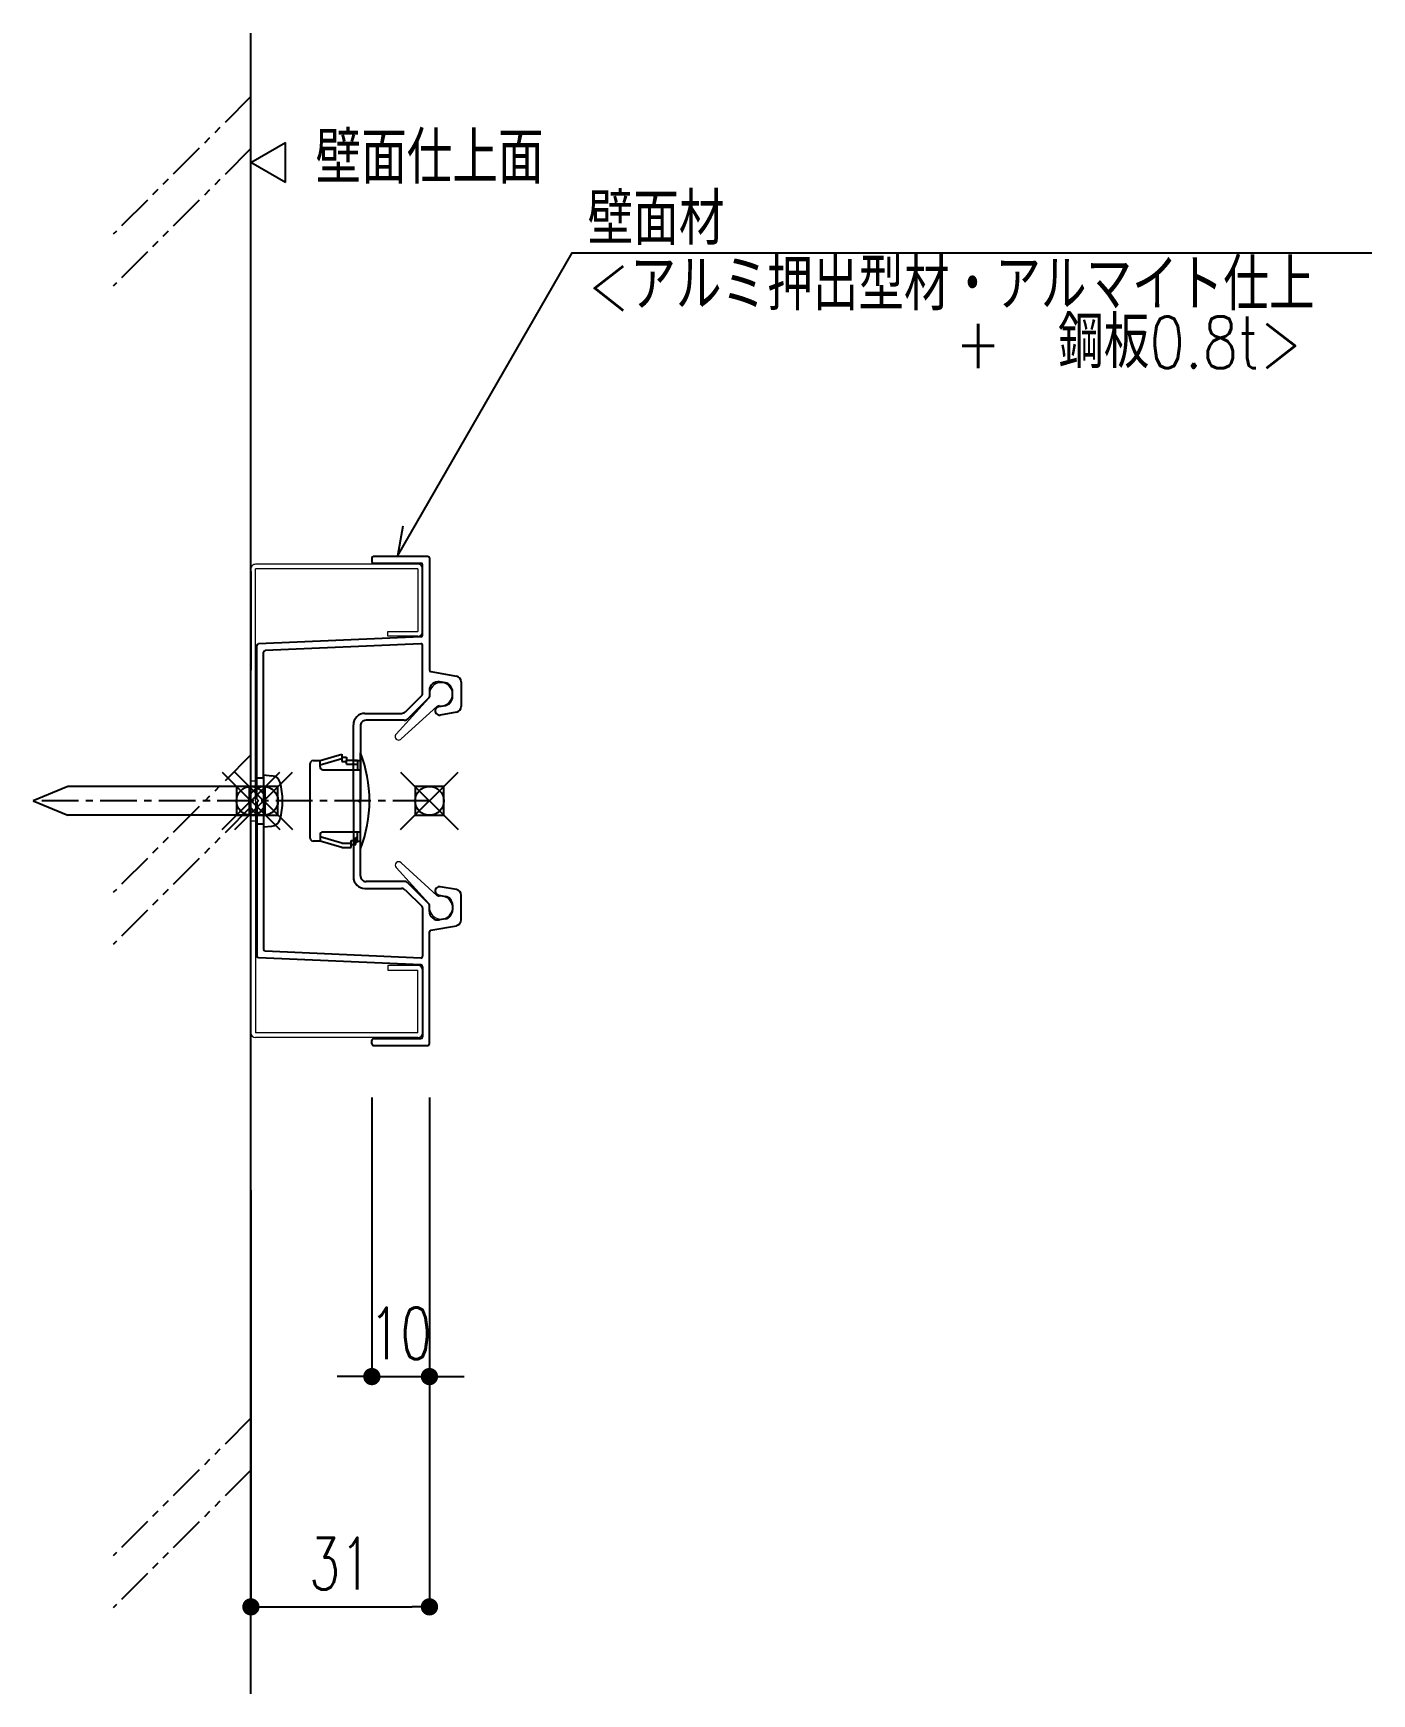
# Model space of a CAD drawing. Extents: x -275225 to 47266, y -41063 to 95295.
# Drawn here: x -228697.3 to -228464.9, y -16164.9 to -15876.5 of the extents above; entities that cross this region are included whole.
import ezdxf

# ---------------------------------------------------------------- set-up
doc = ezdxf.new("R2010")
doc.units = 0
doc.header["$LTSCALE"] = 0.2
doc.header["$PDMODE"] = 99
doc.header["$PDSIZE"] = 5
doc.linetypes.add('CENTER', pattern=[50.8, 31.75, -6.35, 6.35, -6.35])
doc.linetypes.add('PHANTOM', pattern=[63.5, 31.75, -6.35, 6.35, -6.35, 6.35, -6.35])
for name, color, linetype in [('_P18_製品', 4, 'Continuous'), ('_別途', 6, 'PHANTOM'), ('_基準', 1, 'CENTER'), ('_文字', 3, 'Continuous'), ('_製品', 4, 'Continuous'), ('_製品寸法', 9, 'Continuous'), ('_躯体', 8, 'Continuous'), ('樹脂', 6, 'Continuous')]:
    doc.layers.add(name, color=color, linetype=linetype)
doc.layers.add('_ポイント', color=1, linetype='Continuous', plot=False)
doc.styles.add('OKAMURA', font='SIMPLEX.shx', dxfattribs={"width": 0.7, "bigfont": 'BIGFONT.shx'})
doc.dimstyles.new('OKAMURA-003', dxfattribs={"dimscale": 3, "dimtxt": 3, "dimasz": 1, "dimexe": 0, "dimexo": 3, "dimgap": 1, "dimtad": 1, "dimdec": 3, "dimdsep": 46, "dimtxsty": 'OKAMURA', "dimblk1": 'DOT', "dimblk2": 'DOT', "dimsah": 1, "dimcen": 0, "dimclrd": 9, "dimclre": 9, "dimclrt": 3, "dimadec": 0, "dimazin": 0, "dimtfac": 1, "dimtdec": 3, "dimtix": 1, "dimtmove": 2, "dimatfit": 3, "dimldrblk": 'NONE', "dimfxl": 0, "dimtolj": 1, "dimarcsym": 0})

# ---------------------------------------------------------------- blocks, each defined once
blk = doc.blocks.new('_DOT')
at = {"color": 0, "linetype": 'ByBlock'}
blk.add_line((-0.5, 0), (-1, 0), dxfattribs=at)
at = {"color": 0, "linetype": 'ByBlock', "const_width": 0.5}
blk.add_lwpolyline([(-0.25, 0, 1), (0.25, 0, 1)], format="xyb", close=True, dxfattribs=at)
blk = doc.blocks.new('*D1891')
at = {"layer": '_製品寸法', "color": 9, "lineweight": -2, "transparency": 16777216}
for p, q in [((21, -51.5), (21, -100)), ((31, -51.5), (31, -100)), ((18, -100), (15, -100)), ((21, -100), (31, -100)), ((34, -100), (37, -100))]:
    blk.add_line(p, q, dxfattribs=at)
at = {"layer": 'Defpoints', "color": 0, "transparency": 16777216}
for p in [(21, -42.5), (31, -42.5), (31, -100)]:
    blk.add_point(p, dxfattribs=at)
at = {"layer": '_製品寸法', "color": 9, "lineweight": -2, "transparency": 16777216, "xscale": 3, "yscale": 3, "zscale": 3}
blk.add_blockref('_DOT', (21, -100), dxfattribs=at)
at = {"layer": '_製品寸法', "color": 9, "lineweight": -2, "transparency": 16777216, "xscale": 3, "yscale": 3, "zscale": 3, "rotation": 180}
blk.add_blockref('_DOT', (31, -100), dxfattribs=at)
at = {"layer": '_製品寸法', "color": 3, "transparency": 16777216, "insert": (26, -92.5), "char_height": 9, "attachment_point": 5, "style": 'OKAMURA'}
blk.add_mtext('\\A1;10', dxfattribs=at)
blk = doc.blocks.new('_None')
blk = doc.blocks.new('A$C7EEE301B')
at = {"color": 0, "linetype": 'ByBlock'}
for p, q in [((5.5, 84.7), (5.5, 65.25)), ((15.2, 85), (5.8, 85)), ((15.2, 83.8), (7, 83.8)), ((15.5, 84.7), (15.5, 84.1)), ((6.7, 71.3), (6.7, 83.5)), ((6.7, 61.08), (6.7, 69.5)), ((6.99, 71), (35.21, 69.76)), ((7.01, 69.8), (34.01, 68.61)), ((35.5, 46.5), (35.5, 69.46)), ((34.3, 46.5), (34.3, 68.31)), ((5.25, 64.96), (0.83, 64.18)), ((0, 63.19), (0, 58.89)), ((1.5, 60.57), (1.5, 61.51)), ((2.74, 62.99), (3.74, 63.17)), ((5.5, 61.69), (5.5, 60.58)), ((9.66, 57.99), (6.79, 60.87)), ((0.83, 57.9), (3.62, 57.41)), ((3.88, 58.89), (2.74, 59.09)), ((5.59, 60.37), (9.17, 56.79)), ((16.7, 57.7), (10.37, 57.7)), ((9.87, 56.5), (16.5, 56.5)), ((17.5, 55.5), (17.5, 49.5)), ((18.7, 49.5), (18.7, 55.7)), ((18.7, 49.5), (17.5, 49.5)), ((17.5, 49.5), (17.5, 42.8)), ((18.7, 42.5), (18.7, 49.5)), ((35.5, 46.5), (34.3, 46.5)), ((34.3, 38.5), (34.3, 46.5)), ((35.5, 42.8), (35.5, 46.5)), ((17.5, 42.8), (17.8, 42.5)), ((17.5, 42.2), (17.8, 42.5)), ((17.5, 35.5), (17.5, 42.2)), ((18.7, 42.5), (18.7, 35.5)), ((35.5, 42.8), (35.2, 42.5)), ((35.5, 42.2), (35.2, 42.5)), ((35.5, 42.2), (35.5, 42.2)), ((35.5, 42.2), (35.5, 38.5)), ((35.5, 38.5), (34.3, 38.5)), ((34.3, 38.5), (34.3, 16.69)), ((35.5, 38.5), (35.5, 15.54)), ((18.7, 35.5), (17.5, 35.5)), ((17.5, 29.5), (17.5, 35.5)), ((18.7, 35.5), (18.7, 29.3)), ((0, 21.81), (0, 26.11)), ((0.83, 27.1), (3.62, 27.59)), ((3.88, 26.11), (2.74, 25.91)), ((5.59, 24.63), (9.17, 28.21)), ((9.66, 27.01), (6.79, 24.13)), ((9.87, 28.5), (16.5, 28.5)), ((16.7, 27.3), (10.37, 27.3)), ((1.5, 24.43), (1.5, 23.49)), ((5.5, 23.31), (5.5, 24.42)), ((6.7, 23.92), (6.7, 15.5)), ((5.25, 20.04), (0.83, 20.82)), ((2.74, 22.01), (3.74, 21.83)), ((5.5, 0.3), (5.5, 19.75)), ((6.99, 14), (35.21, 15.24)), ((7.01, 15.2), (34.01, 16.39)), ((6.7, 13.7), (6.7, 1.5)), ((15.2, 1.2), (7, 1.2)), ((15.5, 0.3), (15.5, 0.9)), ((15.2, 0), (5.8, 0))]:
    blk.add_line(p, q, dxfattribs=at)
at = {"color": 0, "linetype": 'ByBlock', "lineweight": 15}
for p, q in [((4.21, 58.92), (10.43, 53.25)), ((11.28, 54.1), (5.61, 60.32)), ((4.21, 26.08), (10.43, 31.75)), ((11.28, 30.9), (5.61, 24.68))]:
    blk.add_line(p, q, dxfattribs=at)
at = {"color": 0, "linetype": 'ByBlock'}
for centre, radius, start, end in [((5.8, 84.7), 0.3, 90, 180), ((7, 83.5), 0.3, 90, 180), ((15.2, 84.7), 0.3, 0.0003, 90), ((15.2, 84.1), 0.3, 270, 0.0003), ((7, 71.3), 0.3, 180, 267.492), ((7, 69.5), 0.3, 87.492, 180), ((35.2, 69.46), 0.3, 359.9999, 87.492), ((34, 68.31), 0.3, 0, 87.492), ((1, 63.19), 1, 99.9999, 180), ((5.2, 65.25), 0.3, 279.9999, 360), ((3, 61.51), 1.5, 100.0007, 180), ((4, 61.69), 1.5, 0.0049, 100.0007), ((5.8, 60.58), 0.3, 180, 224.9999), ((7, 61.08), 0.3, 180, 225.0004), ((1, 58.89), 1, 180, 259.9998), ((3, 60.57), 1.5, 180, 260.0001), ((3.75, 58.15), 0.75, 259.9998, 80.0001), ((10.37, 58.7), 1, 225.0004, 270), ((16.7, 55.7), 2, 0, 90), ((9.87, 57.5), 1, 224.9999, 270.0002), ((16.5, 55.5), 1, 0, 90.0002), ((16.5, 29.5), 1, 269.9998, 0), ((16.7, 29.3), 2, 270, 0), ((1, 26.11), 1, 100.0002, 180), ((3.75, 26.85), 0.75, 279.9999, 100.0002), ((9.87, 27.5), 1, 89.9998, 135.0001), ((10.37, 26.3), 1, 90, 134.9996), ((3, 24.43), 1.5, 99.9999, 180), ((3, 23.49), 1.5, 180, 259.9993), ((4, 23.31), 1.5, 259.9993, 359.9951), ((5.8, 24.42), 0.3, 135.0001, 180), ((7, 23.92), 0.3, 134.9996, 180), ((1, 21.81), 1, 180, 260.0001), ((5.2, 19.75), 0.3, 0, 80.0001), ((7, 15.5), 0.3, 180, 272.508), ((34, 16.69), 0.3, 272.508, 0), ((35.2, 15.54), 0.3, 272.508, 0.0001), ((7, 13.7), 0.3, 92.508, 180), ((5.8, 0.3), 0.3, 180, 270), ((7, 1.5), 0.3, 180, 270), ((15.2, 0.9), 0.3, 359.9997, 90), ((15.2, 0.3), 0.3, 270, 359.9997)]:
    blk.add_arc(centre, radius, start, end, dxfattribs=at)
at = {"color": 0, "linetype": 'ByBlock', "lineweight": 15}
for centre, radius, start, end in [((3.5, 61.03), 2, 351.6293, 278.3706), ((5.97, 60.66), 0.5, 171.6294, 223.1914), ((3.86, 58.55), 0.5, 46.8088, 98.3709), ((10.85, 53.67), 0.6, 225, 45), ((10.85, 31.33), 0.6, 315, 135), ((3.5, 23.97), 2, 81.6294, 8.3707), ((3.86, 26.45), 0.5, 261.6291, 313.1912), ((5.97, 24.34), 0.5, 136.8086, 188.3706)]:
    blk.add_arc(centre, radius, start, end, dxfattribs=at)
blk = doc.blocks.new('A$C5BC23678')
at = {"color": 0, "linetype": 'ByBlock', "lineweight": 15}
for p, q in [((0, 81.4), (0, 70.5)), ((0.8, 82.2), (29, 82.2)), ((0.8, 81.4), (29, 81.4)), ((0.8, 81.4), (0.8, 70.5)), ((29, 41.1), (29, 81.4)), ((29.8, 41.1), (29.8, 81.4)), ((6, 70.5), (0.8, 70.5)), ((0.8, 69.7), (6, 69.7)), ((6, 69.7), (6, 70.5)), ((29, 44.65), (29.8, 44.65)), ((29, 41.1), (29, 0.8)), ((29.8, 41.1), (29.8, 0.8)), ((29, 37.65), (29.8, 37.65)), ((0, 0.8), (0, 11.7)), ((0.8, 12.5), (6, 12.5)), ((6, 11.7), (0.8, 11.7)), ((0.8, 0.8), (0.8, 11.7)), ((6, 12.5), (6, 11.7)), ((0.8, 0.8), (29, 0.8)), ((0.8, 0), (29, 0))]:
    blk.add_line(p, q, dxfattribs=at)
at = {"color": 0, "linetype": 'ByBlock'}
blk.add_line((29.8, 1.25), (29.8, 18.4), dxfattribs=at)
at = {"color": 0, "linetype": 'ByBlock', "lineweight": 15}
for centre, start, end in [((0.8, 81.4), 90, 180), ((29, 81.4), 0, 90), ((0.8, 70.5), 180, 270), ((0.8, 11.7), 90, 180), ((0.8, 0.8), 180, 270), ((29, 0.8), 270, 0)]:
    blk.add_arc(centre, 0.8, start, end, dxfattribs=at)
blk = doc.blocks.new('樹脂')
at = {"layer": '_P18_製品', "color": 0, "linetype": 'ByBlock'}
for p, q in [((-8.7, -6.5), (-8.7, 6.5)), ((-8.2, 7), (-7, 7)), ((-7, 7), (-3.2, 8.09)), ((-7, 6.27), (-3.2, 7.36)), ((-7, 6.27), (-7, 7)), ((-7, 5.91), (-7, 6.27)), ((-3.2, 8.09), (-3.2, 7.59)), ((-3.2, 7.59), (-2.4, 7.59)), ((-3.2, 7.59), (-3.2, 6.86)), ((-3.2, 6.86), (-2.4, 6.86)), ((-2.4, 7.59), (-2.4, 7.09)), ((-2.4, 7.09), (-0.5, 7.09)), ((-2.4, 6.36), (-2.4, 7.09)), ((-2.4, 6.36), (-0.5, 6.36)), ((-0.5, 7.09), (-0.5, 5.41)), ((0, -8.35), (0, 8.35)), ((-6.5, 5.41), (0, 5.41)), ((0, -5.41), (-6.5, -5.41)), ((-0.5, -7.09), (-0.5, -5.41)), ((-7, -7), (-8.2, -7)), ((-7, -5.91), (-7, -6.27)), ((-7, -6.27), (-7, -7)), ((-3.2, -7.36), (-7, -6.27)), ((-3.2, -8.09), (-7, -7)), ((-3.2, -7.36), (-1.6, -7.36)), ((-3.2, -8.09), (-1.6, -8.09)), ((-1.6, -7.59), (-1.6, -6.86)), ((-1.6, -6.86), (-0.8, -6.86)), ((-1.6, -7.59), (-0.8, -7.59)), ((-1.6, -8.09), (-1.6, -7.59)), ((-0.8, -7.09), (-0.8, -6.36)), ((-0.8, -6.36), (-0.5, -6.36)), ((-0.8, -7.09), (-0.5, -7.09)), ((-0.8, -7.59), (-0.8, -7.09))]:
    blk.add_line(p, q, dxfattribs=at)
for centre, radius, start, end in [((-8.2, 6.5), 0.5, 90, 180), ((-6.5, 5.91), 0.5, 180, 270), ((-20.99, 0), 22.59, 338.3053, 21.6947), ((-6.5, -5.91), 0.5, 90, 180), ((-8.2, -6.5), 0.5, 180, 270)]:
    blk.add_arc(centre, radius, start, end, dxfattribs=at)
blk = doc.blocks.new('ビスM5X40')
at = {"layer": '_P18_製品'}
for p, q in [((-4.5, 0), (-4.37, 1.46)), ((-4.5, 0), (4.5, 0)), ((2.5, 0), (2.5, -33.96)), ((4.5, 0), (4.37, 1.46)), ((-2.5, 0), (-2.5, -33.96)), ((-2.5, -33.96), (0, -40)), ((0, -40), (2.5, -33.96))]:
    blk.add_line(p, q, dxfattribs=at)
for centre, radius, start, end in [((0, -8.7), 12, 74.5075, 105.4925), ((-2.78, 1.32), 1.6, 105.4925, 174.9993), ((2.78, 1.32), 1.6, 5.0007, 74.5075)]:
    blk.add_arc(centre, radius, start, end, dxfattribs=at)
at = {"layer": '_ポイント', "color": 1}
blk.add_point((0, 0), dxfattribs=at)
blk = doc.blocks.new('P18壁面1')
at = {"layer": '_ポイント'}
for p in [(-31, 0), (0, 0)]:
    blk.add_point(p, dxfattribs=at)
at = {"layer": '_基準'}
blk.add_line((0, 0), (-68.49, 0), dxfattribs=at)
at = {"color": 0, "linetype": 'ByBlock', "rotation": 180}
for name, p in [('A$C5BC23678', (-1.2, 41.1)), ('A$C7EEE301B', (5.5, 42.5))]:
    blk.add_blockref(name, p, dxfattribs=at)
at = {"layer": '_P18_製品', "rotation": 270}
blk.add_blockref('ビスM5X40', (-28.8, 0), dxfattribs=at)
at = {"layer": '樹脂'}
blk.add_blockref('樹脂', (-12, 0), dxfattribs=at)
blk = doc.blocks.new('*D1892')
at = {"layer": '_製品寸法', "color": 9, "lineweight": -2, "transparency": 16777216}
for p, q in [((0, -67.59), (0, -140)), ((31, -91.5), (31, -140)), ((3, -140), (28, -140))]:
    blk.add_line(p, q, dxfattribs=at)
at = {"layer": 'Defpoints', "color": 0, "transparency": 16777216}
for p in [(0, -58.59), (31, -82.5), (31, -140)]:
    blk.add_point(p, dxfattribs=at)
at = {"layer": '_製品寸法', "color": 9, "lineweight": -2, "transparency": 16777216, "xscale": 3, "yscale": 3, "zscale": 3, "rotation": 180}
blk.add_blockref('_DOT', (0, -140), dxfattribs=at)
at = {"layer": '_製品寸法', "color": 9, "lineweight": -2, "transparency": 16777216, "xscale": 3, "yscale": 3, "zscale": 3}
blk.add_blockref('_DOT', (31, -140), dxfattribs=at)
at = {"layer": '_製品寸法', "color": 3, "transparency": 16777216, "insert": (15.5, -132.5), "char_height": 9, "attachment_point": 5, "style": 'OKAMURA'}
blk.add_mtext('\\A1;31', dxfattribs=at)
blk = doc.blocks.new('SS_WALL2')
at = {"layer": '_別途'}
for p, q in [((0, 122.33), (-23.92, 98.41)), ((0, 113.31), (-23.92, 89.39)), ((0, 7.98), (-23.92, -15.94)), ((0, -1.04), (-23.92, -24.95)), ((0, -107.23), (-23.92, -131.15)), ((0, -116.25), (-23.92, -140.17))]:
    blk.add_line(p, q, dxfattribs=at)
blk = doc.blocks.new('*U1890')
at = {"layer": '_基準'}
blk.add_line((31, 0), (-32.4188, 0), dxfattribs=at)
at = {"layer": '_文字'}
for p, q in [((0, 110.8998), (6, 114.364)), ((6, 107.4357), (6, 114.364)), ((6, 107.4357), (0, 110.8998))]:
    blk.add_line(p, q, dxfattribs=at)
at = {"layer": '_文字', "color": 9}
blk.add_lwpolyline([(26.3782, 47.7401), (25.4542, 42.5), (55.7504, 95.2119), (194.6087, 95.2119)], dxfattribs=at)
at = {"layer": '_躯体'}
blk.add_line((0, -155.0995), (0, 133.3372), dxfattribs=at)
blk.add_blockref('SS_WALL2', (0, 0))
at = {"layer": '_製品'}
blk.add_blockref('P18壁面1', (31, 0), dxfattribs=at)
at = {"layer": '_文字', "color": 3, "style": 'OKAMURA', "width": 0.8}
for s, p in [('壁面仕上面 ', (11.2284, 107.2102)), ('壁面材', (58.4672, 96.5759)), ('<アルミ押出型材・アルマイト仕上', (58.4672, 85.183)), ('  +  鋼板0.8t>', (112.3805, 75.1619))]:
    blk.add_text(s, height=9, dxfattribs=at).set_placement(p)
at = {"layer": '_製品寸法'}
for base, p1, p2, picture, middle in [((31, -100), (21, -42.5), (31, -42.5), '*D1891', (26, -92.5)), ((31, -140), (0, -58.5908), (31, -82.5), '*D1892', (15.5, -132.5))]:
    dim = blk.add_linear_dim(base=base, p1=p1, p2=p2, dimstyle='OKAMURA-003', dxfattribs=at)
    dim.commit()
    dim.dimension.update_dxf_attribs({"geometry": picture, "text_midpoint": middle})

msp = doc.modelspace()

# ---------------------------------------------------------------- block references
at = {"layer": '_P18_製品'}
msp.add_blockref('*U1890', (-228659.47, -16009.81), dxfattribs=at)

doc.saveas('drawing.dxf')
